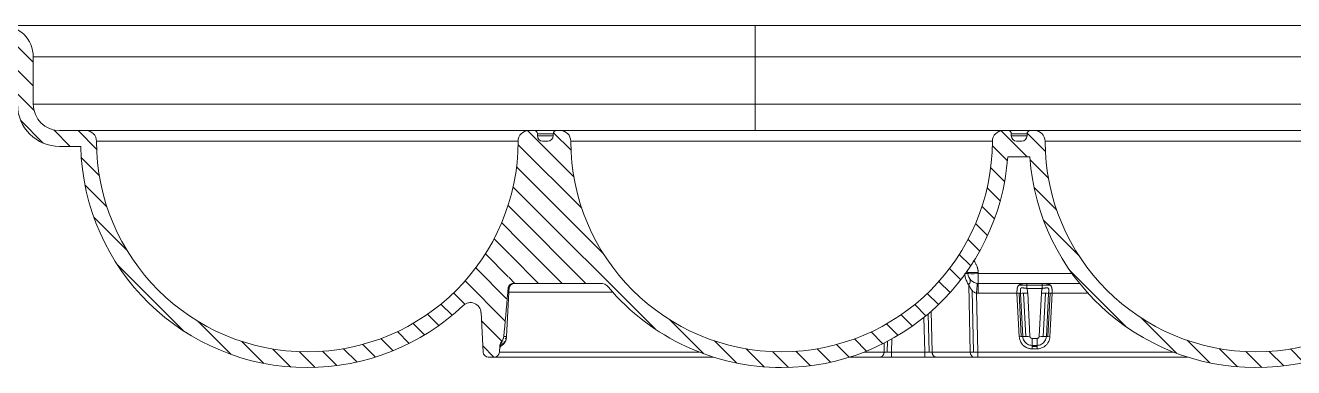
# Model space of a CAD drawing. Header units: millimetres. Extents: x 409 to 2276, y 1039 to 1674.
# Drawn here: x 1541.4 to 1661.7, y 1234.1 to 1266.6 of the extents above; entities that cross this region are included whole.
import ezdxf

# ---------------------------------------------------------------- set-up
doc = ezdxf.new("R2010")
doc.units = ezdxf.units.MM
doc.layers.add('粗实线层', color=7, linetype='Continuous', lineweight=35)
doc.layers.add('细实线层', color=7, linetype='Continuous', lineweight=18)

msp = doc.modelspace()

# ---------------------------------------------------------------- hatches: boundary and pattern name
at = {"layer": '细实线层', "lineweight": 20}
h = msp.add_hatch(dxfattribs=at)
h.set_pattern_fill('ANSI31', color=256, scale=0.5, angle=90, style=0)
h.set_pattern_definition([(135, (-113.2018, 26.7917), (-1.122532, -1.122532), [])])
edge = h.paths.add_edge_path(flags=0)
edge.add_line((1544.626, 1255.112), (1546.632, 1255.112))
edge.add_arc((1568.126, 1255.612), 21.5, 181.33258, 270)
edge.add_arc((1568.126, 1255.612), 21.5, 270, 313.47065)
edge.add_arc((1583.606, 1239.283), 1, 3, 133.47065, ccw=False)
edge.add_line((1584.605, 1239.335), (1584.801, 1235.586))
edge.add_arc((1585.3, 1235.612), 0.5, 183, 270)
edge.add_line((1585.3, 1235.112), (1585.851, 1235.112))
edge.add_arc((1585.851, 1235.612), 0.5, 270, 357)
edge.add_line((1586.351, 1235.586), (1586.377, 1236.081))
edge.add_spline(control_points=[(1586.377, 1236.081), (1586.379, 1236.133), (1586.387, 1236.185), (1586.406, 1236.261), (1586.413, 1236.286), (1586.43, 1236.336), (1586.448, 1236.385), (1586.47, 1236.433), (1586.494, 1236.48), (1586.507, 1236.503), (1586.546, 1236.571), (1586.575, 1236.615), (1586.607, 1236.657)], knot_values=[0, 0, 0, 0, 0.25, 0.25, 0.375, 0.375, 0.5, 0.625, 0.625, 0.75, 0.75, 1, 1, 1, 1], degree=3, periodic=0)
edge.add_spline(control_points=[(1586.607, 1236.657), (1586.628, 1236.686), (1586.667, 1236.746), (1586.697, 1236.811), (1586.716, 1236.861), (1586.722, 1236.878), (1586.733, 1236.913), (1586.738, 1236.93), (1586.75, 1236.983), (1586.756, 1237.018), (1586.76, 1237.054)], knot_values=[0, 0, 0, 0, 0.25, 0.5, 0.5, 0.625, 0.625, 0.75, 0.75, 1, 1, 1, 1], degree=3, periodic=0)
edge.add_ellipse((1586.71, 1250.097), major_axis=(-1.001, -19.107), ratio=0.0522644, start_angle=47.10777, end_angle=62.59797)
edge.add_spline(control_points=[(1587.136, 1241.257), (1587.147, 1241.401), (1587.165, 1241.544), (1587.188, 1241.686)], knot_values=[0, 0, 0, 0, 1, 1, 1, 1], degree=3, periodic=0)
edge.add_spline(control_points=[(1587.188, 1241.687), (1587.191, 1241.702), (1587.194, 1241.717), (1587.202, 1241.747), (1587.207, 1241.761), (1587.223, 1241.804), (1587.236, 1241.831), (1587.26, 1241.87), (1587.268, 1241.883), (1587.286, 1241.908), (1587.296, 1241.92), (1587.326, 1241.954), (1587.348, 1241.974), (1587.384, 1242.003), (1587.396, 1242.012), (1587.422, 1242.029), (1587.435, 1242.037), (1587.475, 1242.059), (1587.502, 1242.071), (1587.546, 1242.086), (1587.56, 1242.091), (1587.59, 1242.098), (1587.605, 1242.102), (1587.65, 1242.109), (1587.68, 1242.112), (1587.711, 1242.112)], knot_values=[0, 0, 0, 0, 0.0625, 0.0625, 0.125, 0.125, 0.25, 0.25, 0.3125, 0.3125, 0.375, 0.375, 0.5, 0.5, 0.5625, 0.5625, 0.625, 0.625, 0.75, 0.75, 0.8125, 0.8125, 0.875, 0.875, 1, 1, 1, 1], degree=3, periodic=0)
edge.add_line((1587.71, 1242.112), (1595.922, 1242.112))
edge.add_arc((1595.922, 1241.112), 1, 40.12403, 90, ccw=False)
edge.add_arc((1613.126, 1255.612), 21.5, 220.12403, 270)
edge.add_arc((1613.126, 1255.612), 21.5, 270, 355.99937)
edge.add_line((1634.574, 1254.112), (1636.679, 1254.112))
edge.add_arc((1658.126, 1255.612), 21.5, 184.00063, 270)
edge.add_arc((1658.126, 1255.612), 21.5, 270, 355.99937)
edge.add_line((1679.574, 1254.112), (1680.471, 1254.112))
edge.add_line((1680.471, 1254.112), (1680.471, 1255.612))
edge.add_line((1680.471, 1255.612), (1680.376, 1255.612))
edge.add_arc((1680.376, 1256.112), 0.5, 180, 270, ccw=False)
edge.add_line((1679.876, 1256.112), (1679.876, 1256.312))
edge.add_arc((1679.576, 1256.312), 0.3, 0, 90)
edge.add_line((1679.576, 1256.612), (1679.126, 1256.612))
edge.add_arc((1679.126, 1255.612), 1, 90, 180)
edge.add_arc((1658.126, 1255.612), 20, 270, 360, ccw=False)
edge.add_arc((1658.126, 1255.612), 20, 180, 270, ccw=False)
edge.add_arc((1637.126, 1255.612), 1, 0, 90)
edge.add_line((1637.126, 1256.612), (1636.714, 1256.612))
edge.add_arc((1636.714, 1256.312), 0.3, 90, 180)
edge.add_line((1636.414, 1256.312), (1636.414, 1256.112))
edge.add_arc((1635.914, 1256.112), 0.5, 270, 360, ccw=False)
edge.add_line((1635.914, 1255.612), (1635.414, 1255.612))
edge.add_arc((1635.414, 1256.112), 0.5, 180, 270, ccw=False)
edge.add_line((1634.914, 1256.112), (1634.914, 1256.312))
edge.add_arc((1634.614, 1256.312), 0.3, 0, 90)
edge.add_line((1634.614, 1256.612), (1634.126, 1256.612))
edge.add_arc((1634.126, 1255.612), 1, 90, 180)
edge.add_arc((1613.126, 1255.612), 20, 270, 360, ccw=False)
edge.add_arc((1613.126, 1255.612), 20, 180, 270, ccw=False)
edge.add_arc((1592.126, 1255.612), 1, 0, 90)
edge.add_line((1592.126, 1256.612), (1591.753, 1256.612))
edge.add_arc((1591.753, 1256.312), 0.3, 90, 180)
edge.add_line((1591.453, 1256.312), (1591.453, 1256.112))
edge.add_arc((1590.953, 1256.112), 0.5, 270, 360, ccw=False)
edge.add_line((1590.953, 1255.612), (1590.453, 1255.612))
edge.add_arc((1590.453, 1256.112), 0.5, 180, 270, ccw=False)
edge.add_line((1589.953, 1256.112), (1589.953, 1256.312))
edge.add_arc((1589.653, 1256.312), 0.3, 0, 90)
edge.add_line((1589.653, 1256.612), (1589.126, 1256.612))
edge.add_arc((1589.126, 1255.612), 1, 90, 180)
edge.add_arc((1568.126, 1255.612), 20, 270, 360, ccw=False)
edge.add_arc((1568.126, 1255.612), 20, 180, 270, ccw=False)
edge.add_arc((1547.126, 1255.612), 1, 0, 90)
edge.add_line((1547.126, 1256.612), (1544.626, 1256.612))
edge.add_arc((1544.626, 1259.112), 2.5, 180, 270, ccw=False)
edge.add_line((1542.126, 1259.112), (1542.126, 1263.612))
edge.add_arc((1539.126, 1263.612), 3, 0, 90)
edge.add_line((1539.126, 1266.612), (1531.524, 1266.612))
edge.add_arc((1531.524, 1264.612), 2, 90, 177)
edge.add_line((1529.527, 1264.716), (1529.47, 1263.638))
edge.add_arc((1529.97, 1263.612), 0.5, 177, 270)
edge.add_line((1529.97, 1263.112), (1530.468, 1263.112))
edge.add_arc((1530.468, 1263.612), 0.5, 270, 357)
edge.add_line((1530.968, 1263.586), (1531.023, 1264.638))
edge.add_arc((1531.522, 1264.612), 0.5, 90, 177, ccw=False)
edge.add_line((1531.522, 1265.112), (1539.126, 1265.112))
edge.add_arc((1539.126, 1263.612), 1.5, 0, 90, ccw=False)
edge.add_line((1540.626, 1263.612), (1540.626, 1259.112))
edge.add_arc((1544.626, 1259.112), 4, 180, 270)
edge = h.paths.add_edge_path(flags=0)
edge.add_arc((1809.815, 1256.312), 0.3, 90, 180, ccw=False)
edge.add_line((1809.815, 1256.612), (1816.626, 1256.612))
edge.add_arc((1816.626, 1259.112), 2.5, 270, 360)
edge.add_line((1819.126, 1259.112), (1819.126, 1263.612))
edge.add_arc((1822.126, 1263.612), 3, 90, 180, ccw=False)
edge.add_line((1822.126, 1266.612), (1829.728, 1266.612))
edge.add_arc((1829.728, 1264.612), 2, 3, 90, ccw=False)
edge.add_line((1831.726, 1264.716), (1831.782, 1263.638))
edge.add_arc((1831.283, 1263.612), 0.5, -90, 3, ccw=False)
edge.add_line((1831.283, 1263.112), (1830.784, 1263.112))
edge.add_arc((1830.784, 1263.612), 0.5, 183, 270, ccw=False)
edge.add_line((1830.285, 1263.586), (1830.23, 1264.638))
edge.add_arc((1829.73, 1264.612), 0.5, 3, 90)
edge.add_line((1829.73, 1265.112), (1822.126, 1265.112))
edge.add_arc((1822.126, 1263.612), 1.5, 90, 180)
edge.add_line((1820.626, 1263.612), (1820.626, 1259.112))
edge.add_arc((1816.626, 1259.112), 4, 270, 360, ccw=False)
edge.add_line((1816.626, 1255.112), (1811.015, 1255.112))
edge.add_arc((1810.015, 1255.112), 1, 270, 360, ccw=False)
edge.add_line((1810.015, 1254.112), (1777.422, 1254.112))
edge.add_line((1777.422, 1254.112), (1776.452, 1235.586))
edge.add_arc((1775.952, 1235.612), 0.5, 270, 357, ccw=False)
edge.add_line((1775.952, 1235.112), (1775.401, 1235.112))
edge.add_arc((1775.401, 1235.612), 0.5, 183, 270, ccw=False)
edge.add_line((1774.902, 1235.586), (1774.61, 1241.164))
edge.add_arc((1773.611, 1241.112), 1, 2.99999, 76.42304)
edge.add_arc((1773.963, 1242.57), 0.5, 185, 256.42304, ccw=False)
edge.add_line((1773.465, 1242.526), (1772.786, 1250.286))
edge.add_arc((1770.794, 1250.112), 2, 5, 90)
edge.add_line((1770.794, 1252.112), (1764.893, 1252.112))
edge.add_arc((1764.893, 1252.612), 0.5, 184, 270, ccw=False)
edge.add_line((1764.395, 1252.577), (1764.287, 1254.112))
edge.add_line((1764.287, 1254.112), (1680.471, 1254.112))
edge.add_line((1680.471, 1254.112), (1680.471, 1255.612))
edge.add_line((1680.471, 1255.612), (1809.015, 1255.612))
edge.add_arc((1809.015, 1256.112), 0.5, 270, 360)
edge.add_line((1809.515, 1256.112), (1809.515, 1256.312))

# ---------------------------------------------------------------- linework, layer by layer
at = {"layer": '粗实线层', "lineweight": 20}
for p, q in [((1539.126, 1266.612), (1610.626, 1266.612)), ((1750.626, 1266.612), (1610.626, 1266.612)), ((1610.626, 1266.612), (1750.626, 1266.612)), ((1610.626, 1266.612), (1610.626, 1263.612)), ((1542.126, 1259.112), (1542.126, 1263.612)), ((1542.126, 1263.612), (1610.626, 1263.612)), ((1610.626, 1263.612), (1750.626, 1263.612)), ((1610.626, 1259.112), (1610.626, 1263.612)), ((1542.126, 1259.112), (1610.626, 1259.112)), ((1610.626, 1259.112), (1750.626, 1259.112)), ((1610.626, 1256.612), (1610.626, 1259.112)), ((1547.126, 1256.612), (1544.626, 1256.612)), ((1547.126, 1256.612), (1589.126, 1256.612)), ((1589.653, 1256.612), (1589.126, 1256.612)), ((1589.653, 1256.612), (1591.752, 1256.612)), ((1589.953, 1256.112), (1589.953, 1256.312)), ((1589.953, 1256.312), (1591.452, 1256.312)), ((1591.453, 1256.312), (1591.453, 1256.112)), ((1592.126, 1256.612), (1591.753, 1256.612)), ((1592.126, 1256.612), (1634.126, 1256.612)), ((1634.614, 1256.612), (1634.126, 1256.612)), ((1634.614, 1256.612), (1636.714, 1256.612)), ((1634.914, 1256.112), (1634.914, 1256.312)), ((1634.914, 1256.312), (1636.414, 1256.312)), ((1636.414, 1256.312), (1636.414, 1256.112)), ((1637.126, 1256.612), (1636.714, 1256.612)), ((1637.126, 1256.612), (1679.126, 1256.612)), ((1544.626, 1255.112), (1546.632, 1255.112)), ((1548.126, 1255.612), (1588.126, 1255.612)), ((1589.953, 1256.112), (1591.452, 1256.112)), ((1590.953, 1255.612), (1590.453, 1255.612)), ((1593.126, 1255.612), (1633.126, 1255.612)), ((1634.914, 1256.112), (1636.414, 1256.112)), ((1635.914, 1255.612), (1635.414, 1255.612)), ((1638.126, 1255.612), (1678.126, 1255.612)), ((1634.574, 1254.112), (1636.679, 1254.112)), ((1630.787, 1243.034), (1630.78, 1243.168)), ((1630.786, 1243.059), (1630.78, 1243.164)), ((1630.78, 1243.163), (1630.786, 1243.058)), ((1631.784, 1243.042), (1631.779, 1243.147)), ((1631.784, 1242.112), (1631.784, 1243.042)), ((1640.683, 1243.042), (1631.784, 1243.042)), ((1587.519, 1242.06), (1587.515, 1242.062)), ((1587.71, 1242.112), (1595.922, 1242.112)), ((1587.711, 1242.112), (1587.71, 1242.112)), ((1630.885, 1241.971), (1631.024, 1235.586)), ((1631.784, 1242.112), (1641.393, 1242.112)), ((1641.393, 1242.112), (1631.784, 1242.112)), ((1635.638, 1241.945), (1635.823, 1241.942)), ((1638.431, 1241.942), (1635.823, 1241.942)), ((1637.852, 1242.1), (1636.4, 1242.1)), ((1638.431, 1241.942), (1638.615, 1241.945)), ((1587.249, 1241.275), (1587.029, 1237.076)), ((1587.029, 1237.076), (1587.249, 1241.275)), ((1587.188, 1241.686), (1587.188, 1241.687)), ((1597.118, 1241.259), (1587.248, 1241.259)), ((1631.316, 1235.583), (1631.189, 1241.441)), ((1631.609, 1241.172), (1631.73, 1235.586)), ((1631.784, 1241.164), (1635.456, 1241.164)), ((1635.456, 1241.164), (1635.672, 1237.048)), ((1635.868, 1237.056), (1635.652, 1241.166)), ((1635.796, 1241.163), (1636.011, 1237.059)), ((1636.298, 1237.064), (1636.083, 1241.169)), ((1637.852, 1241.632), (1636.4, 1241.632)), ((1636.69, 1237.08), (1636.474, 1241.185)), ((1637.778, 1241.185), (1637.563, 1237.08)), ((1638.17, 1241.169), (1637.955, 1237.064)), ((1638.242, 1237.059), (1638.457, 1241.163)), ((1638.6, 1241.164), (1638.385, 1237.056)), ((1638.581, 1237.048), (1638.797, 1241.164)), ((1638.797, 1241.164), (1642.204, 1241.164)), ((1627.409, 1235.586), (1627.324, 1239.467)), ((1584.605, 1239.335), (1584.801, 1235.586)), ((1626.703, 1235.586), (1626.631, 1238.882)), ((1627.116, 1235.583), (1627.037, 1239.222)), ((1586.351, 1235.586), (1586.377, 1236.081)), ((1586.607, 1236.657), (1586.607, 1236.657)), ((1622.844, 1235.586), (1622.863, 1236.443)), ((1623.159, 1236.606), (1623.136, 1235.583)), ((1623.55, 1235.586), (1623.577, 1236.822)), ((1636.89, 1236.889), (1637.363, 1236.889)), ((1636.89, 1236.225), (1636.89, 1236.889)), ((1636.89, 1235.892), (1636.89, 1236.225)), ((1636.89, 1236.225), (1637.363, 1236.225)), ((1637.363, 1236.112), (1636.89, 1236.112)), ((1636.89, 1235.892), (1637.363, 1235.892)), ((1585.3, 1235.112), (1585.851, 1235.112)), ((1585.851, 1235.112), (1606.645, 1235.112)), ((1586.351, 1235.586), (1605.303, 1235.586)), ((1622.491, 1235.112), (1619.607, 1235.112)), ((1619.607, 1235.112), (1622.491, 1235.112)), ((1620.95, 1235.586), (1622.844, 1235.586)), ((1623.55, 1235.586), (1626.703, 1235.586)), ((1626.703, 1235.112), (1623.55, 1235.112)), ((1623.55, 1235.112), (1626.703, 1235.112)), ((1627.409, 1235.586), (1631.024, 1235.586)), ((1631.377, 1235.112), (1627.754, 1235.112)), ((1627.762, 1235.112), (1631.377, 1235.112)), ((1631.73, 1235.586), (1631.73, 1235.112)), ((1631.73, 1235.586), (1650.304, 1235.586)), ((1651.646, 1235.112), (1631.73, 1235.112)), ((1631.73, 1235.112), (1651.646, 1235.112))]:
    msp.add_line(p, q, dxfattribs=at)
for centre, radius, start, end in [((1539.126, 1263.612), 3, 0, 90), ((1544.626, 1259.112), 4, 180, 270), ((1544.626, 1259.112), 2.5, 180, 270), ((1547.126, 1255.612), 1, 0, 90), ((1589.126, 1255.612), 1, 90, 180), ((1589.653, 1256.312), 0.3, 0, 90), ((1591.753, 1256.312), 0.3, 90, 180), ((1592.126, 1255.612), 1, 0, 90), ((1634.126, 1255.612), 1, 90, 180), ((1634.614, 1256.312), 0.3, 0, 90), ((1636.714, 1256.312), 0.3, 90, 180), ((1637.126, 1255.612), 1, 0, 90), ((1568.126, 1255.612), 21.5, 181.33258, 270), ((1568.126, 1255.612), 20, 180, 270), ((1568.126, 1255.612), 20, 270, 0), ((1590.453, 1256.112), 0.5, 180, 270), ((1590.953, 1256.112), 0.5, 270, 0), ((1613.126, 1255.612), 20, 180, 270), ((1613.126, 1255.612), 20, 270, 0), ((1635.414, 1256.112), 0.5, 180, 270), ((1635.914, 1256.112), 0.5, 270, 0), ((1658.126, 1255.612), 20, 180, 270), ((1658.126, 1255.612), 20, 270, 0), ((1613.126, 1255.612), 21.5, 270, 355.99937), ((1658.126, 1255.612), 21.5, 184.00063, 270), ((1658.126, 1255.612), 21.5, 270, 355.99937), ((1631.784, 1243.112), 1, 183, 270), ((1595.922, 1241.112), 1, 40.12403, 90), ((1613.126, 1255.612), 21.5, 220.12403, 270), ((1568.126, 1255.612), 21.5, 270, 313.47065), ((1583.606, 1239.283), 1, 3, 133.47065), ((1586.026, 1237.048), 1, 303.90915, 357), ((1586.863, 1235.803), 0.5, 123.90921, 177.00004), ((1585.3, 1235.612), 0.5, 183, 270), ((1585.851, 1235.612), 0.5, 270, 357)]:
    msp.add_arc(centre, radius, start, end, dxfattribs=at)
for centre, major_axis, ratio, start_param, end_param in [((1629.781, 1243.112), (-0.999, -0.052), 0.0216732, 3.1415927, 3.6373322), ((1631.784, 1243.112), (-0.999, -0.052), 0.0696613, 0, 1.5671455), ((1587.767, 1241.612), (0, -0.5), 1, 3.1415632, 4.6601534), ((1586.71, 1250.097), (-1.001, -19.107), 0.0522644, 0.8221856, 1.0925408), ((1586.25, 1241.328), (0.999, -0.052), 0.0522644, 5.8049397, 6.2831853), ((1636.474, 1241.237), (-0.999, -0.052), 0.0522643, 0.8210712, 1.5680536), ((1637.778, 1241.237), (0.999, -0.052), 0.0522644, 4.715128, 5.4621099), ((1586.03, 1237.128), (0.999, -0.052), 0.0524447, 5.5345836, 6.2831854), ((1635.672, 1237.022), (0.499, 0.026), 0.0522643, 0.8210073, 1.5680531), ((1636.69, 1237.133), (-0.999, -0.052), 0.0522644, 0.8210101, 1.5680573), ((1637.563, 1237.133), (0.999, -0.052), 0.052264, 4.7151359, 5.462183), ((1638.581, 1237.022), (-0.499, 0.026), 0.0522644, 4.715128, 5.4620952), ((1637.363, 1236.942), (0, -1), 0.0000271, 4.7647547, 5.511804), ((1637.363, 1235.866), (0, 0.5), 0.0000055, 4.7647526, 5.5117575), ((1631.377, 1235.612), (0, 0.5), 0.7071068, 1.6231562, 3.141592)]:
    msp.add_ellipse(centre, major_axis=major_axis, ratio=ratio, start_param=start_param, end_param=end_param, dxfattribs=at)
for points, degree, knots in [([(1631.779, 1243.147), (1631.778, 1243.154), (1631.777, 1243.17), (1631.776, 1243.193), (1631.774, 1243.216), (1631.772, 1243.239), (1631.769, 1243.262), (1631.767, 1243.285), (1631.764, 1243.308), (1631.761, 1243.331), (1631.757, 1243.354), (1631.753, 1243.377), (1631.75, 1243.399), (1631.745, 1243.422), (1631.741, 1243.445), (1631.736, 1243.468), (1631.731, 1243.49), (1631.726, 1243.513), (1631.72, 1243.535), (1631.715, 1243.558), (1631.704, 1243.596), (1631.682, 1243.672), (1631.642, 1243.779), (1631.594, 1243.888), (1631.521, 1244.033), (1631.436, 1244.171), (1631.354, 1244.278), (1631.326, 1244.312)], 3, [0, 0, 0, 0, 0.0182255, 0.0364504, 0.0546748, 0.0728988, 0.0911224, 0.1093459, 0.1275691, 0.1457924, 0.1640158, 0.1822395, 0.2004636, 0.2186882, 0.2369136, 0.25514, 0.2733675, 0.2915964, 0.3098269, 0.3280593, 0.3462939, 0.4030175, 0.5147239, 0.6169623, 0.6835882, 0.8966268, 1, 1, 1, 1]), ([(1630.493, 1243.06), (1630.495, 1243.06), (1630.501, 1243.06), (1630.51, 1243.06), (1630.522, 1243.06), (1630.537, 1243.06), (1630.554, 1243.06), (1630.573, 1243.06), (1630.594, 1243.059), (1630.614, 1243.059), (1630.632, 1243.058), (1630.648, 1243.058), (1630.664, 1243.058), (1630.68, 1243.059), (1630.695, 1243.059), (1630.709, 1243.06), (1630.721, 1243.061), (1630.731, 1243.062), (1630.741, 1243.062), (1630.749, 1243.062), (1630.757, 1243.063), (1630.764, 1243.063), (1630.769, 1243.063), (1630.774, 1243.063), (1630.778, 1243.062), (1630.782, 1243.062), (1630.784, 1243.062), (1630.785, 1243.061), (1630.785, 1243.06), (1630.785, 1243.06)], 3, [0, 0, 0, 0, 0.0119507, 0.0292269, 0.0518297, 0.0797594, 0.113016, 0.1515996, 0.1955101, 0.2447473, 0.2831891, 0.3232525, 0.3649413, 0.4082592, 0.4532095, 0.499795, 0.5387917, 0.5777011, 0.6165234, 0.6552588, 0.6939076, 0.7324698, 0.7709457, 0.8093355, 0.8476394, 0.8858576, 0.9239903, 0.9620377, 1, 1, 1, 1]), ([(1630.78, 1243.164), (1630.78, 1243.16), (1630.786, 1243.156), (1630.809, 1243.149), (1630.827, 1243.145), (1630.876, 1243.139), (1630.907, 1243.137), (1630.981, 1243.133), (1631.025, 1243.131), (1631.123, 1243.129), (1631.176, 1243.129), (1631.29, 1243.13), (1631.35, 1243.131), (1631.473, 1243.134), (1631.536, 1243.136), (1631.659, 1243.141), (1631.72, 1243.144), (1631.779, 1243.147)], 3, [0, 0, 0, 0, 0.125, 0.125, 0.25, 0.25, 0.375, 0.375, 0.5, 0.5, 0.625, 0.625, 0.75, 0.75, 0.875, 0.875, 1, 1, 1, 1]), ([(1587.188, 1241.687), (1587.191, 1241.702), (1587.194, 1241.717), (1587.202, 1241.747), (1587.207, 1241.761), (1587.223, 1241.804), (1587.236, 1241.831), (1587.26, 1241.87), (1587.268, 1241.883), (1587.286, 1241.908), (1587.296, 1241.92), (1587.326, 1241.954), (1587.348, 1241.974), (1587.384, 1242.003), (1587.396, 1242.012), (1587.422, 1242.029), (1587.435, 1242.037), (1587.475, 1242.059), (1587.502, 1242.071), (1587.546, 1242.086), (1587.56, 1242.091), (1587.59, 1242.098), (1587.605, 1242.102), (1587.65, 1242.109), (1587.68, 1242.112), (1587.711, 1242.112)], 3, [0, 0, 0, 0, 0.0625, 0.0625, 0.125, 0.125, 0.25, 0.25, 0.3125, 0.3125, 0.375, 0.375, 0.5, 0.5, 0.5625, 0.5625, 0.625, 0.625, 0.75, 0.75, 0.8125, 0.8125, 0.875, 0.875, 1, 1, 1, 1]), ([(1587.263, 1241.643), (1587.265, 1241.677), (1587.276, 1241.743), (1587.322, 1241.864), (1587.378, 1241.938), (1587.424, 1241.982)], 3, [0, 0, 0, 0, 0.2649747, 0.5231118, 1, 1, 1, 1]), ([(1595.923, 1242.112), (1595.875, 1242.112), (1595.825, 1242.112), (1595.75, 1242.112), (1595.67, 1242.112), (1595.635, 1242.112), (1595.549, 1242.112), (1595.518, 1242.112)], 2, [0, 0, 0, 0.2200074, 0.2200074, 0.6100037, 0.6100037, 0.8050019, 1, 1, 1]), ([(1630.885, 1241.971), (1630.921, 1242.024), (1630.951, 1242.077), (1630.998, 1242.182), (1631.014, 1242.234), (1631.031, 1242.33), (1631.032, 1242.374), (1631.017, 1242.453), (1631.003, 1242.487), (1630.982, 1242.515)], 3, [0, 0, 0, 0, 0.25, 0.25, 0.5, 0.5, 0.75, 0.75, 1, 1, 1, 1]), ([(1630.885, 1241.971), (1630.899, 1241.935), (1630.94, 1241.836), (1631.014, 1241.687), (1631.113, 1241.532), (1631.218, 1241.404), (1631.327, 1241.303), (1631.437, 1241.231), (1631.531, 1241.191), (1631.588, 1241.176), (1631.609, 1241.172)], 3, [0, 0, 0, 0, 0.0915322, 0.2600352, 0.4157251, 0.5630085, 0.6991694, 0.8228944, 0.9348008, 1, 1, 1, 1]), ([(1636.4, 1242.1), (1636.396, 1242.1), (1636.387, 1242.1), (1636.374, 1242.1), (1636.36, 1242.1), (1636.347, 1242.1), (1636.334, 1242.1), (1636.32, 1242.1), (1636.307, 1242.1), (1636.293, 1242.099), (1636.28, 1242.099), (1636.267, 1242.099), (1636.253, 1242.098), (1636.24, 1242.098), (1636.227, 1242.097), (1636.213, 1242.097), (1636.2, 1242.096), (1636.187, 1242.096), (1636.173, 1242.095), (1636.16, 1242.094), (1636.147, 1242.094), (1636.134, 1242.093), (1636.12, 1242.092), (1636.107, 1242.091), (1636.094, 1242.09), (1636.081, 1242.089), (1636.068, 1242.088), (1636.055, 1242.086), (1636.042, 1242.085), (1636.029, 1242.083), (1636.016, 1242.082), (1636.003, 1242.08), (1635.99, 1242.079), (1635.977, 1242.077), (1635.965, 1242.075), (1635.952, 1242.073), (1635.939, 1242.071), (1635.927, 1242.068), (1635.914, 1242.066), (1635.902, 1242.063), (1635.89, 1242.06), (1635.869, 1242.056), (1635.839, 1242.048), (1635.799, 1242.035), (1635.756, 1242.018), (1635.716, 1241.999), (1635.685, 1241.98), (1635.664, 1241.966), (1635.643, 1241.949), (1635.621, 1241.93), (1635.59, 1241.896), (1635.557, 1241.852), (1635.532, 1241.799), (1635.512, 1241.748), (1635.498, 1241.699), (1635.487, 1241.651), (1635.477, 1241.599), (1635.47, 1241.548), (1635.464, 1241.49), (1635.46, 1241.443), (1635.458, 1241.406), (1635.457, 1241.376), (1635.456, 1241.346), (1635.455, 1241.316), (1635.455, 1241.285), (1635.454, 1241.255), (1635.455, 1241.224), (1635.455, 1241.194), (1635.456, 1241.174), (1635.456, 1241.164)], 3, [0, 0, 0, 0, 0.0070855, 0.0141807, 0.0212867, 0.0284042, 0.0355342, 0.0426777, 0.0498354, 0.0570084, 0.0641974, 0.0714033, 0.0786269, 0.0858693, 0.0931311, 0.1004132, 0.1077165, 0.1150418, 0.1223898, 0.1297615, 0.1371575, 0.1445789, 0.1520263, 0.1595008, 0.167003, 0.1745339, 0.1820941, 0.1896844, 0.1973055, 0.204958, 0.2126429, 0.220361, 0.2281134, 0.235901, 0.2437246, 0.2515851, 0.2594833, 0.2674198, 0.2753954, 0.2834114, 0.2914691, 0.2995701, 0.3244274, 0.3526175, 0.3843051, 0.4197497, 0.4458955, 0.4648825, 0.4764084, 0.5052627, 0.5302666, 0.5791432, 0.6279337, 0.65704, 0.6910798, 0.7299394, 0.7513934, 0.7878733, 0.8237339, 0.8517178, 0.8685994, 0.8853798, 0.9020607, 0.9186413, 0.9351201, 0.9514953, 0.9677656, 0.9839329, 1, 1, 1, 1]), ([(1636.4, 1242.1), (1636.4, 1242.092), (1636.4, 1242.074), (1636.4, 1242.02), (1636.4, 1241.984), (1636.4, 1241.9), (1636.4, 1241.851), (1636.4, 1241.746), (1636.4, 1241.689), (1636.4, 1241.632)], 3, [0, 0, 0, 0, 0.25, 0.25, 0.5, 0.5, 0.75, 0.75, 1, 1, 1, 1]), ([(1637.852, 1242.1), (1637.852, 1242.096), (1637.852, 1242.089), (1637.852, 1242.069), (1637.852, 1242.057), (1637.852, 1242.03), (1637.852, 1242.014), (1637.852, 1241.98), (1637.852, 1241.961), (1637.852, 1241.923), (1637.852, 1241.902), (1637.852, 1241.856), (1637.852, 1241.831), (1637.852, 1241.778), (1637.852, 1241.75), (1637.852, 1241.692), (1637.852, 1241.663), (1637.852, 1241.632)], 3, [0, 0, 0, 0, 0.125, 0.125, 0.25, 0.25, 0.375, 0.375, 0.5, 0.5, 0.625, 0.625, 0.75, 0.75, 0.875, 0.875, 1, 1, 1, 1]), ([(1638.797, 1241.164), (1638.797, 1241.169), (1638.797, 1241.179), (1638.797, 1241.195), (1638.798, 1241.21), (1638.798, 1241.226), (1638.798, 1241.242), (1638.798, 1241.257), (1638.798, 1241.273), (1638.798, 1241.289), (1638.798, 1241.305), (1638.797, 1241.321), (1638.797, 1241.338), (1638.797, 1241.354), (1638.796, 1241.37), (1638.795, 1241.387), (1638.795, 1241.403), (1638.794, 1241.419), (1638.793, 1241.436), (1638.791, 1241.466), (1638.787, 1241.509), (1638.781, 1241.563), (1638.774, 1241.608), (1638.767, 1241.643), (1638.761, 1241.669), (1638.755, 1241.693), (1638.749, 1241.716), (1638.743, 1241.736), (1638.737, 1241.755), (1638.731, 1241.772), (1638.723, 1241.792), (1638.712, 1241.817), (1638.697, 1241.844), (1638.678, 1241.874), (1638.653, 1241.908), (1638.626, 1241.935), (1638.6, 1241.958), (1638.572, 1241.978), (1638.534, 1242), (1638.494, 1242.019), (1638.458, 1242.033), (1638.415, 1242.047), (1638.362, 1242.061), (1638.296, 1242.074), (1638.23, 1242.083), (1638.176, 1242.088), (1638.135, 1242.092), (1638.107, 1242.094), (1638.079, 1242.095), (1638.051, 1242.096), (1638.023, 1242.098), (1637.994, 1242.099), (1637.966, 1242.099), (1637.938, 1242.1), (1637.909, 1242.1), (1637.881, 1242.1), (1637.862, 1242.1), (1637.852, 1242.1)], 3, [0, 0, 0, 0, 0.008147, 0.0163653, 0.0246556, 0.0330169, 0.0414481, 0.0499477, 0.0585145, 0.0671471, 0.0758455, 0.0846113, 0.0934461, 0.1023519, 0.1113304, 0.1203833, 0.1295104, 0.1387109, 0.1479838, 0.1573285, 0.1894053, 0.2215115, 0.2536784, 0.2714787, 0.2883907, 0.3044204, 0.3195434, 0.3337332, 0.3469804, 0.3592881, 0.370667, 0.3931358, 0.4155719, 0.4378551, 0.4715215, 0.5108766, 0.5230748, 0.5490576, 0.5879053, 0.6181321, 0.6443011, 0.6666579, 0.7102337, 0.7519321, 0.7919287, 0.8303596, 0.8462304, 0.8619897, 0.8776451, 0.893203, 0.9086702, 0.9240542, 0.9393626, 0.9546034, 0.9697846, 0.9849141, 1, 1, 1, 1]), ([(1587.268, 1241.638), (1587.268, 1241.638), (1587.268, 1241.639), (1587.268, 1241.641), (1587.267, 1241.642), (1587.266, 1241.644), (1587.265, 1241.646), (1587.264, 1241.647), (1587.262, 1241.649), (1587.261, 1241.65), (1587.259, 1241.652), (1587.257, 1241.654), (1587.254, 1241.655), (1587.252, 1241.657), (1587.249, 1241.659), (1587.246, 1241.66), (1587.243, 1241.662), (1587.24, 1241.664), (1587.236, 1241.666), (1587.233, 1241.667), (1587.229, 1241.669), (1587.223, 1241.672), (1587.213, 1241.676), (1587.201, 1241.681), (1587.192, 1241.685), (1587.188, 1241.686)], 3, [0, 0, 0, 0, 0.0389939, 0.0777736, 0.1163302, 0.1546552, 0.1927403, 0.2305774, 0.2681587, 0.3054766, 0.3425236, 0.3792925, 0.4157762, 0.451968, 0.4878612, 0.5234495, 0.5587266, 0.5936868, 0.6283243, 0.6626336, 0.6966094, 0.7302468, 0.8269666, 0.9183232, 1, 1, 1, 1]), ([(1635.456, 1241.164), (1635.46, 1241.164), (1635.467, 1241.164), (1635.478, 1241.164), (1635.489, 1241.165), (1635.5, 1241.165), (1635.511, 1241.165), (1635.522, 1241.165), (1635.532, 1241.165), (1635.543, 1241.165), (1635.553, 1241.165), (1635.563, 1241.166), (1635.573, 1241.166), (1635.583, 1241.166), (1635.593, 1241.166), (1635.603, 1241.166), (1635.613, 1241.166), (1635.622, 1241.166), (1635.631, 1241.166), (1635.641, 1241.166), (1635.65, 1241.166), (1635.658, 1241.166), (1635.667, 1241.166), (1635.676, 1241.166), (1635.684, 1241.166), (1635.692, 1241.166), (1635.7, 1241.165), (1635.708, 1241.165), (1635.715, 1241.165), (1635.722, 1241.165), (1635.73, 1241.165), (1635.737, 1241.165), (1635.743, 1241.165), (1635.75, 1241.165), (1635.756, 1241.165), (1635.763, 1241.164), (1635.769, 1241.164), (1635.774, 1241.164), (1635.78, 1241.164), (1635.786, 1241.164), (1635.791, 1241.164), (1635.794, 1241.163), (1635.796, 1241.163)], 3, [0, 0, 0, 0, 0.0304484, 0.0602669, 0.08947, 0.118398, 0.1472133, 0.1759033, 0.2044551, 0.2328563, 0.2610943, 0.2891569, 0.3170321, 0.3447079, 0.3721729, 0.3994156, 0.426425, 0.4531902, 0.4797009, 0.5059467, 0.5319177, 0.5576046, 0.5829979, 0.608089, 0.6328691, 0.6573303, 0.6814646, 0.7052645, 0.7287231, 0.7518334, 0.7745892, 0.7969842, 0.8190129, 0.8406698, 0.8619499, 0.8828484, 0.9033609, 0.9234833, 0.9432118, 0.9625428, 0.9814732, 1, 1, 1, 1]), ([(1636.4, 1241.632), (1636.394, 1241.633), (1636.383, 1241.635), (1636.365, 1241.637), (1636.347, 1241.639), (1636.33, 1241.642), (1636.312, 1241.644), (1636.294, 1241.646), (1636.277, 1241.649), (1636.259, 1241.651), (1636.241, 1241.653), (1636.224, 1241.655), (1636.207, 1241.658), (1636.17, 1241.662), (1636.11, 1241.669), (1636.045, 1241.676), (1635.995, 1241.679), (1635.965, 1241.68), (1635.942, 1241.68), (1635.923, 1241.679), (1635.905, 1241.678), (1635.887, 1241.676), (1635.868, 1241.672), (1635.852, 1241.666), (1635.839, 1241.66), (1635.826, 1241.652), (1635.815, 1241.642), (1635.806, 1241.627), (1635.799, 1241.61), (1635.793, 1241.591), (1635.79, 1241.57), (1635.787, 1241.547), (1635.785, 1241.52), (1635.785, 1241.495), (1635.785, 1241.474), (1635.784, 1241.457), (1635.785, 1241.439), (1635.785, 1241.419), (1635.785, 1241.397), (1635.786, 1241.374), (1635.787, 1241.349), (1635.788, 1241.322), (1635.789, 1241.294), (1635.79, 1241.264), (1635.792, 1241.232), (1635.794, 1241.198), (1635.795, 1241.175), (1635.796, 1241.163)], 3, [0, 0, 0, 0, 0.0157143, 0.0314432, 0.0471828, 0.0629291, 0.078678, 0.0944254, 0.1101673, 0.1258993, 0.1416172, 0.1573166, 0.1729932, 0.1886422, 0.2564615, 0.3358735, 0.368264, 0.3957287, 0.4184088, 0.4364301, 0.449899, 0.4711497, 0.4902042, 0.5072384, 0.5224366, 0.5360059, 0.553056, 0.5707471, 0.5895826, 0.61001, 0.6294135, 0.6518462, 0.6775122, 0.7066145, 0.7208151, 0.7363378, 0.7532067, 0.771445, 0.7910748, 0.8121164, 0.8345881, 0.8585055, 0.8838804, 0.910719, 0.9390222, 0.9687854, 1, 1, 1, 1]), ([(1637.852, 1241.632), (1637.851, 1241.626), (1637.847, 1241.613), (1637.841, 1241.594), (1637.836, 1241.575), (1637.832, 1241.555), (1637.827, 1241.536), (1637.823, 1241.517), (1637.819, 1241.498), (1637.815, 1241.479), (1637.811, 1241.46), (1637.808, 1241.442), (1637.804, 1241.423), (1637.801, 1241.404), (1637.798, 1241.385), (1637.796, 1241.367), (1637.793, 1241.348), (1637.791, 1241.33), (1637.789, 1241.311), (1637.787, 1241.293), (1637.785, 1241.275), (1637.783, 1241.257), (1637.782, 1241.239), (1637.78, 1241.221), (1637.779, 1241.203), (1637.778, 1241.191), (1637.778, 1241.185)], 3, [0, 0, 0, 0, 0.0441817, 0.0881259, 0.1318344, 0.175309, 0.2185522, 0.2615668, 0.3043557, 0.346922, 0.3892688, 0.4313994, 0.4733169, 0.5150247, 0.5565258, 0.597823, 0.6389183, 0.6798135, 0.7205103, 0.7610107, 0.8013168, 0.8414305, 0.8813538, 0.9210886, 0.9606368, 1, 1, 1, 1]), ([(1638.457, 1241.163), (1638.457, 1241.169), (1638.458, 1241.181), (1638.459, 1241.198), (1638.46, 1241.215), (1638.461, 1241.232), (1638.462, 1241.249), (1638.462, 1241.266), (1638.463, 1241.283), (1638.464, 1241.299), (1638.465, 1241.328), (1638.467, 1241.367), (1638.468, 1241.42), (1638.468, 1241.47), (1638.467, 1241.517), (1638.465, 1241.554), (1638.461, 1241.585), (1638.454, 1241.611), (1638.443, 1241.634), (1638.426, 1241.653), (1638.407, 1241.664), (1638.386, 1241.671), (1638.366, 1241.676), (1638.34, 1241.679), (1638.306, 1241.68), (1638.27, 1241.68), (1638.236, 1241.678), (1638.206, 1241.676), (1638.178, 1241.673), (1638.152, 1241.67), (1638.128, 1241.667), (1638.101, 1241.664), (1638.073, 1241.661), (1638.043, 1241.657), (1638.012, 1241.653), (1637.98, 1241.649), (1637.949, 1241.645), (1637.917, 1241.641), (1637.885, 1241.637), (1637.863, 1241.634), (1637.852, 1241.632)], 3, [0, 0, 0, 0, 0.0154115, 0.0307322, 0.04596, 0.0610931, 0.0761294, 0.0910671, 0.1059044, 0.1206395, 0.1352705, 0.1836199, 0.2259325, 0.2777311, 0.3209808, 0.3562397, 0.3840603, 0.4119518, 0.43683, 0.4626823, 0.4898255, 0.5074423, 0.5282746, 0.5525688, 0.5844436, 0.6263189, 0.6537949, 0.6814979, 0.7094204, 0.7304706, 0.7528489, 0.776561, 0.8016098, 0.8295802, 0.8577168, 0.8859936, 0.9143852, 0.9428665, 0.9714128, 1, 1, 1, 1]), ([(1638.797, 1241.164), (1638.793, 1241.164), (1638.786, 1241.164), (1638.775, 1241.164), (1638.764, 1241.164), (1638.753, 1241.164), (1638.742, 1241.164), (1638.731, 1241.164), (1638.72, 1241.164), (1638.709, 1241.164), (1638.699, 1241.164), (1638.688, 1241.164), (1638.678, 1241.164), (1638.667, 1241.164), (1638.657, 1241.164), (1638.647, 1241.164), (1638.636, 1241.164), (1638.626, 1241.164), (1638.616, 1241.164), (1638.606, 1241.164), (1638.596, 1241.164), (1638.587, 1241.164), (1638.577, 1241.164), (1638.568, 1241.164), (1638.558, 1241.164), (1638.549, 1241.164), (1638.54, 1241.164), (1638.531, 1241.164), (1638.522, 1241.164), (1638.513, 1241.164), (1638.505, 1241.164), (1638.496, 1241.164), (1638.488, 1241.164), (1638.48, 1241.163), (1638.472, 1241.163), (1638.464, 1241.163), (1638.459, 1241.163), (1638.457, 1241.163)], 3, [0, 0, 0, 0, 0.0294703, 0.0588873, 0.0882509, 0.1175613, 0.1468183, 0.1760222, 0.2051729, 0.2342705, 0.2633151, 0.2923066, 0.3212451, 0.3501307, 0.3789634, 0.4077433, 0.4364704, 0.4651447, 0.4937664, 0.5223354, 0.5508518, 0.5793156, 0.6077269, 0.6360858, 0.6643922, 0.6926463, 0.7208481, 0.7489977, 0.777095, 0.8051401, 0.8331332, 0.8610742, 0.8889631, 0.9168002, 0.9445853, 0.9723185, 1, 1, 1, 1]), ([(1586.607, 1236.657), (1586.628, 1236.686), (1586.667, 1236.746), (1586.697, 1236.811), (1586.716, 1236.861), (1586.722, 1236.878), (1586.733, 1236.913), (1586.738, 1236.93), (1586.75, 1236.983), (1586.756, 1237.018), (1586.76, 1237.054)], 3, [0, 0, 0, 0, 0.25, 0.5, 0.5, 0.625, 0.625, 0.75, 0.75, 1, 1, 1, 1]), ([(1586.99, 1236.853), (1586.991, 1236.867), (1586.993, 1236.897), (1586.996, 1236.949), (1586.999, 1237.006), (1587.001, 1237.045), (1587.002, 1237.065)], 3, [0, 0, 0, 0, 0.2504606, 0.5008741, 0.7510924, 1, 1, 1, 1]), ([(1636.011, 1237.059), (1636.019, 1236.913), (1636.11, 1236.62), (1636.441, 1236.302), (1636.742, 1236.225), (1636.89, 1236.225)], 3, [0, 0, 0, 0, 0.3294018, 0.6663142, 1, 1, 1, 1]), ([(1637.363, 1236.225), (1637.51, 1236.225), (1637.811, 1236.302), (1638.143, 1236.62), (1638.234, 1236.914), (1638.242, 1237.059)], 3, [0, 0, 0, 0, 0.3335453, 0.670771, 1, 1, 1, 1]), ([(1586.377, 1236.081), (1586.379, 1236.133), (1586.387, 1236.185), (1586.406, 1236.261), (1586.413, 1236.286), (1586.43, 1236.336), (1586.448, 1236.385), (1586.47, 1236.433), (1586.494, 1236.48), (1586.507, 1236.503), (1586.546, 1236.571), (1586.575, 1236.615), (1586.607, 1236.657)], 3, [0, 0, 0, 0, 0.25, 0.25, 0.375, 0.375, 0.5, 0.625, 0.625, 0.75, 0.75, 1, 1, 1, 1]), ([(1586.607, 1236.657), (1586.607, 1236.652), (1586.6, 1236.517), (1586.588, 1236.297), (1586.584, 1236.218), (1586.584, 1236.218)], 3, [0, 0, 0, 0, 0.0179954, 0.5085338, 1, 1, 1, 1]), ([(1586.768, 1236.563), (1586.792, 1236.552), (1586.836, 1236.546), (1586.897, 1236.582), (1586.949, 1236.659), (1586.975, 1236.731), (1586.987, 1236.771)], 3, [0, 0, 0, 0, 0.2812049, 0.5420648, 0.7814754, 1, 1, 1, 1]), ([(1622.491, 1235.112), (1622.496, 1235.112), (1622.505, 1235.112), (1622.52, 1235.112), (1622.535, 1235.112), (1622.55, 1235.112), (1622.565, 1235.112), (1622.58, 1235.112), (1622.596, 1235.112), (1622.612, 1235.112), (1622.628, 1235.112), (1622.644, 1235.112), (1622.66, 1235.112), (1622.676, 1235.112), (1622.693, 1235.112), (1622.71, 1235.112), (1622.726, 1235.112), (1622.743, 1235.112), (1622.761, 1235.112), (1622.778, 1235.112), (1622.795, 1235.112), (1622.813, 1235.112), (1622.831, 1235.112), (1622.849, 1235.112), (1622.867, 1235.112), (1622.885, 1235.112), (1622.903, 1235.112), (1622.921, 1235.112), (1622.94, 1235.112), (1622.958, 1235.112), (1622.977, 1235.112), (1622.996, 1235.112), (1623.015, 1235.112), (1623.034, 1235.112), (1623.053, 1235.112), (1623.072, 1235.112), (1623.091, 1235.112), (1623.111, 1235.112), (1623.13, 1235.112), (1623.15, 1235.112), (1623.169, 1235.112), (1623.189, 1235.112), (1623.209, 1235.112), (1623.228, 1235.112), (1623.248, 1235.112), (1623.268, 1235.112), (1623.288, 1235.112), (1623.308, 1235.112), (1623.328, 1235.112), (1623.348, 1235.112), (1623.368, 1235.112), (1623.388, 1235.112), (1623.408, 1235.112), (1623.429, 1235.112), (1623.449, 1235.112), (1623.469, 1235.112), (1623.489, 1235.112), (1623.51, 1235.112), (1623.53, 1235.112), (1623.543, 1235.112), (1623.55, 1235.112)], 3, [0, 0, 0, 0, 0.0172604, 0.0345197, 0.0517778, 0.0690348, 0.0862906, 0.1035453, 0.1207989, 0.1380515, 0.155303, 0.1725535, 0.1898031, 0.2070518, 0.2242998, 0.2415471, 0.2587938, 0.2760402, 0.2932864, 0.3105325, 0.3277786, 0.3450247, 0.3622709, 0.3795173, 0.3967636, 0.4140101, 0.4312565, 0.4485029, 0.4657491, 0.4829951, 0.5002408, 0.5174861, 0.5347309, 0.5519752, 0.5692187, 0.5864614, 0.6037033, 0.6209442, 0.638184, 0.6554227, 0.6726603, 0.6898966, 0.7071317, 0.7243655, 0.7415981, 0.7588295, 0.7760597, 0.7932888, 0.810517, 0.8277445, 0.8449714, 0.8621978, 0.8794238, 0.8966495, 0.9138749, 0.9311002, 0.9483253, 0.9655503, 0.9827752, 1, 1, 1, 1]), ([(1622.844, 1235.586), (1622.847, 1235.585), (1622.854, 1235.585), (1622.865, 1235.585), (1622.876, 1235.585), (1622.887, 1235.585), (1622.898, 1235.585), (1622.909, 1235.585), (1622.921, 1235.585), (1622.932, 1235.584), (1622.944, 1235.584), (1622.956, 1235.584), (1622.968, 1235.584), (1622.98, 1235.584), (1622.992, 1235.584), (1623.004, 1235.584), (1623.017, 1235.584), (1623.03, 1235.584), (1623.042, 1235.584), (1623.055, 1235.584), (1623.068, 1235.584), (1623.081, 1235.584), (1623.094, 1235.584), (1623.107, 1235.584), (1623.121, 1235.583), (1623.134, 1235.583), (1623.147, 1235.583), (1623.161, 1235.583), (1623.175, 1235.583), (1623.188, 1235.583), (1623.202, 1235.583), (1623.216, 1235.583), (1623.23, 1235.584), (1623.244, 1235.584), (1623.258, 1235.584), (1623.273, 1235.584), (1623.287, 1235.584), (1623.301, 1235.584), (1623.315, 1235.584), (1623.33, 1235.584), (1623.344, 1235.584), (1623.359, 1235.584), (1623.373, 1235.584), (1623.388, 1235.584), (1623.403, 1235.584), (1623.417, 1235.584), (1623.432, 1235.584), (1623.447, 1235.585), (1623.461, 1235.585), (1623.476, 1235.585), (1623.491, 1235.585), (1623.506, 1235.585), (1623.52, 1235.585), (1623.535, 1235.585), (1623.545, 1235.585), (1623.55, 1235.586)], 3, [0, 0, 0, 0, 0.0188806, 0.0377603, 0.056639, 0.0755168, 0.0943937, 0.1132698, 0.132145, 0.1510194, 0.169893, 0.188766, 0.2076381, 0.2265096, 0.2453805, 0.2642507, 0.2831203, 0.3019893, 0.3208578, 0.3397258, 0.3585933, 0.3774603, 0.3963269, 0.4151931, 0.4340589, 0.4529244, 0.4717895, 0.4906544, 0.509519, 0.5283834, 0.5472475, 0.5661115, 0.5849753, 0.6038391, 0.6227027, 0.6415663, 0.6604298, 0.6792933, 0.6981569, 0.7170205, 0.7358841, 0.7547479, 0.7736119, 0.792476, 0.8113402, 0.8302047, 0.8490695, 0.8679345, 0.8867999, 0.9056656, 0.9245316, 0.943398, 0.9622649, 0.9811322, 1, 1, 1, 1]), ([(1623.55, 1235.586), (1623.55, 1235.554), (1623.55, 1235.523), (1623.55, 1235.461), (1623.55, 1235.431), (1623.55, 1235.374), (1623.55, 1235.346), (1623.55, 1235.295), (1623.55, 1235.271), (1623.55, 1235.227), (1623.55, 1235.208), (1623.55, 1235.174), (1623.55, 1235.159), (1623.55, 1235.136), (1623.55, 1235.127), (1623.55, 1235.115), (1623.55, 1235.112), (1623.55, 1235.112)], 3, [0, 0, 0, 0, 0.1251351, 0.1251351, 0.2502701, 0.2502701, 0.3754052, 0.3754052, 0.5005402, 0.5005402, 0.6256753, 0.6256753, 0.7508103, 0.7508103, 0.8759454, 0.8759454, 1, 1, 1, 1]), ([(1626.703, 1235.586), (1626.707, 1235.585), (1626.717, 1235.585), (1626.732, 1235.585), (1626.747, 1235.585), (1626.762, 1235.585), (1626.777, 1235.585), (1626.791, 1235.585), (1626.806, 1235.585), (1626.821, 1235.584), (1626.835, 1235.584), (1626.85, 1235.584), (1626.865, 1235.584), (1626.879, 1235.584), (1626.894, 1235.584), (1626.908, 1235.584), (1626.923, 1235.584), (1626.937, 1235.584), (1626.952, 1235.584), (1626.966, 1235.584), (1626.98, 1235.584), (1626.994, 1235.584), (1627.008, 1235.584), (1627.022, 1235.584), (1627.036, 1235.583), (1627.05, 1235.583), (1627.064, 1235.583), (1627.078, 1235.583), (1627.092, 1235.583), (1627.105, 1235.583), (1627.119, 1235.583), (1627.132, 1235.583), (1627.145, 1235.584), (1627.159, 1235.584), (1627.172, 1235.584), (1627.185, 1235.584), (1627.198, 1235.584), (1627.21, 1235.584), (1627.223, 1235.584), (1627.236, 1235.584), (1627.248, 1235.584), (1627.261, 1235.584), (1627.273, 1235.584), (1627.285, 1235.584), (1627.297, 1235.584), (1627.309, 1235.584), (1627.32, 1235.584), (1627.332, 1235.585), (1627.343, 1235.585), (1627.355, 1235.585), (1627.366, 1235.585), (1627.377, 1235.585), (1627.387, 1235.585), (1627.398, 1235.585), (1627.405, 1235.585), (1627.409, 1235.586)], 3, [0, 0, 0, 0, 0.0188803, 0.0377597, 0.0566382, 0.0755157, 0.0943924, 0.1132682, 0.1321432, 0.1510174, 0.1698909, 0.1887636, 0.2076356, 0.226507, 0.2453777, 0.2642477, 0.2831172, 0.3019861, 0.3208545, 0.3397224, 0.3585898, 0.3774567, 0.3963233, 0.4151894, 0.4340552, 0.4529206, 0.4717857, 0.4906506, 0.5095152, 0.5283796, 0.5472437, 0.5661078, 0.5849716, 0.6038354, 0.6226991, 0.6415627, 0.6604264, 0.67929, 0.6981536, 0.7170174, 0.7358812, 0.7547451, 0.7736092, 0.7924734, 0.8113379, 0.8302026, 0.8490675, 0.8679328, 0.8867984, 0.9056643, 0.9245305, 0.9433972, 0.9622644, 0.9811319, 1, 1, 1, 1]), ([(1626.703, 1235.112), (1626.709, 1235.112), (1626.723, 1235.112), (1626.743, 1235.112), (1626.763, 1235.112), (1626.784, 1235.112), (1626.804, 1235.112), (1626.824, 1235.112), (1626.844, 1235.112), (1626.865, 1235.112), (1626.885, 1235.112), (1626.905, 1235.112), (1626.925, 1235.112), (1626.945, 1235.112), (1626.965, 1235.112), (1626.985, 1235.112), (1627.005, 1235.112), (1627.025, 1235.112), (1627.045, 1235.112), (1627.064, 1235.112), (1627.084, 1235.112), (1627.104, 1235.112), (1627.123, 1235.112), (1627.142, 1235.112), (1627.162, 1235.112), (1627.181, 1235.112), (1627.2, 1235.112), (1627.219, 1235.112), (1627.238, 1235.112), (1627.257, 1235.112), (1627.276, 1235.112), (1627.295, 1235.112), (1627.313, 1235.112), (1627.332, 1235.112), (1627.35, 1235.112), (1627.368, 1235.112), (1627.386, 1235.112), (1627.404, 1235.112), (1627.422, 1235.112), (1627.44, 1235.112), (1627.458, 1235.112), (1627.475, 1235.112), (1627.492, 1235.112), (1627.51, 1235.112), (1627.527, 1235.112), (1627.543, 1235.112), (1627.56, 1235.112), (1627.577, 1235.112), (1627.593, 1235.112), (1627.609, 1235.112), (1627.625, 1235.112), (1627.641, 1235.112), (1627.657, 1235.112), (1627.672, 1235.112), (1627.688, 1235.112), (1627.703, 1235.112), (1627.718, 1235.112), (1627.733, 1235.112), (1627.747, 1235.112), (1627.757, 1235.112), (1627.762, 1235.112)], 3, [0, 0, 0, 0, 0.0172604, 0.0345197, 0.0517778, 0.0690348, 0.0862906, 0.1035453, 0.1207989, 0.1380515, 0.155303, 0.1725535, 0.1898031, 0.2070518, 0.2242998, 0.2415471, 0.2587938, 0.2760402, 0.2932864, 0.3105325, 0.3277786, 0.3450247, 0.3622709, 0.3795173, 0.3967636, 0.4140101, 0.4312565, 0.4485029, 0.4657491, 0.4829951, 0.5002408, 0.5174861, 0.5347309, 0.5519752, 0.5692187, 0.5864614, 0.6037033, 0.6209442, 0.638184, 0.6554227, 0.6726603, 0.6898966, 0.7071317, 0.7243655, 0.7415981, 0.7588295, 0.7760597, 0.7932888, 0.810517, 0.8277445, 0.8449714, 0.8621978, 0.8794238, 0.8966495, 0.9138749, 0.9311002, 0.9483253, 0.9655503, 0.9827752, 1, 1, 1, 1]), ([(1627.409, 1235.586), (1627.41, 1235.554), (1627.413, 1235.523), (1627.424, 1235.461), (1627.431, 1235.431), (1627.45, 1235.374), (1627.461, 1235.346), (1627.487, 1235.295), (1627.502, 1235.271), (1627.535, 1235.227), (1627.57, 1235.188), (1627.61, 1235.159), (1627.652, 1235.136), (1627.673, 1235.127), (1627.717, 1235.115), (1627.739, 1235.112), (1627.762, 1235.112)], 3, [0, 0, 0, 0, 0.125, 0.125, 0.25, 0.25, 0.375, 0.375, 0.5, 0.5, 0.625, 0.75, 0.75, 0.875, 0.875, 1, 1, 1, 1]), ([(1631.024, 1235.586), (1631.027, 1235.585), (1631.034, 1235.585), (1631.045, 1235.585), (1631.056, 1235.585), (1631.067, 1235.585), (1631.078, 1235.585), (1631.089, 1235.585), (1631.101, 1235.585), (1631.112, 1235.584), (1631.124, 1235.584), (1631.136, 1235.584), (1631.148, 1235.584), (1631.16, 1235.584), (1631.172, 1235.584), (1631.184, 1235.584), (1631.197, 1235.584), (1631.209, 1235.584), (1631.222, 1235.584), (1631.235, 1235.584), (1631.248, 1235.584), (1631.261, 1235.583), (1631.274, 1235.583), (1631.287, 1235.583), (1631.3, 1235.583), (1631.314, 1235.583), (1631.327, 1235.583), (1631.341, 1235.583), (1631.355, 1235.583), (1631.368, 1235.583), (1631.382, 1235.583), (1631.396, 1235.583), (1631.41, 1235.583), (1631.424, 1235.583), (1631.438, 1235.583), (1631.452, 1235.584), (1631.467, 1235.584), (1631.481, 1235.584), (1631.495, 1235.584), (1631.51, 1235.584), (1631.524, 1235.584), (1631.539, 1235.584), (1631.553, 1235.584), (1631.568, 1235.584), (1631.582, 1235.584), (1631.597, 1235.584), (1631.612, 1235.584), (1631.626, 1235.585), (1631.641, 1235.585), (1631.656, 1235.585), (1631.671, 1235.585), (1631.685, 1235.585), (1631.7, 1235.585), (1631.715, 1235.585), (1631.725, 1235.585), (1631.73, 1235.586)], 3, [0, 0, 0, 0, 0.018878, 0.0377556, 0.0566328, 0.0755095, 0.0943858, 0.1132617, 0.1321371, 0.1510121, 0.1698867, 0.1887609, 0.2076346, 0.226508, 0.2453809, 0.2642534, 0.2831256, 0.3019973, 0.3208686, 0.3397396, 0.3586101, 0.3774803, 0.3963501, 0.4152195, 0.4340885, 0.4529572, 0.4718255, 0.4906934, 0.5095609, 0.5284281, 0.547295, 0.5661615, 0.5850276, 0.6038934, 0.6227588, 0.6416239, 0.6604887, 0.6793531, 0.6982172, 0.7170809, 0.7359444, 0.7548075, 0.7736703, 0.7925327, 0.8113949, 0.8302568, 0.8491183, 0.8679796, 0.8868405, 0.9057011, 0.9245615, 0.9434215, 0.9622813, 0.9811408, 1, 1, 1, 1])]:
    msp.add_open_spline(points, degree=degree, knots=knots, dxfattribs=at)
for points, degree in [([(1630.493, 1243.06), (1630.496, 1243), (1630.508, 1242.877), (1630.545, 1242.685), (1630.603, 1242.492), (1630.681, 1242.304), (1630.775, 1242.129), (1630.847, 1242.022), (1630.885, 1241.971)], 3), ([(1587.304, 1241.847), (1587.415, 1242.006), (1587.573, 1242.072)], 2), ([(1587.136, 1241.257), (1587.147, 1241.401), (1587.165, 1241.544), (1587.188, 1241.686)], 3), ([(1587.242, 1241.267), (1587.264, 1241.641)], 1), ([(1587.268, 1241.638), (1587.259, 1241.466), (1587.249, 1241.275)], 2), ([(1631.609, 1241.172), (1631.667, 1241.167), (1631.726, 1241.164), (1631.784, 1241.164)], 3), ([(1636.474, 1241.185), (1636.472, 1241.235), (1636.463, 1241.336), (1636.439, 1241.486), (1636.415, 1241.584), (1636.4, 1241.632)], 3), ([(1587.003, 1237.047), (1587.003, 1237.054), (1587.004, 1237.061), (1587.004, 1237.069)], 3), ([(1635.672, 1237.048), (1635.675, 1236.992), (1635.689, 1236.877), (1635.739, 1236.694), (1635.819, 1236.518), (1635.919, 1236.366), (1636.026, 1236.246), (1636.134, 1236.151), (1636.239, 1236.078), (1636.339, 1236.022), (1636.433, 1235.98), (1636.523, 1235.948), (1636.611, 1235.924), (1636.7, 1235.906), (1636.791, 1235.895), (1636.856, 1235.892), (1636.89, 1235.892)], 3), ([(1636.89, 1236.889), (1636.853, 1236.889), (1636.789, 1236.907), (1636.712, 1236.981), (1636.692, 1237.044), (1636.69, 1237.08)], 3), ([(1637.563, 1237.08), (1637.561, 1237.044), (1637.541, 1236.981), (1637.463, 1236.906), (1637.399, 1236.889), (1637.363, 1236.889)], 3), ([(1637.363, 1235.892), (1637.417, 1235.892), (1637.529, 1235.9), (1637.709, 1235.938), (1637.886, 1236.005), (1638.044, 1236.095), (1638.172, 1236.195), (1638.275, 1236.298), (1638.356, 1236.4), (1638.418, 1236.497), (1638.467, 1236.591), (1638.505, 1236.68), (1638.534, 1236.768), (1638.556, 1236.857), (1638.573, 1236.948), (1638.579, 1237.014), (1638.581, 1237.048)], 3), ([(1586.382, 1235.941), (1586.411, 1236.049), (1586.504, 1236.272)], 2), ([(1586.382, 1235.941), (1586.395, 1235.988), (1586.419, 1236.045)], 2), ([(1586.43, 1236.088), (1586.489, 1236.187), (1586.588, 1236.249)], 2), ([(1586.583, 1236.277), (1586.78, 1236.401), (1586.898, 1236.594)], 2), ([(1586.948, 1236.837), (1586.937, 1236.84), (1586.925, 1236.848), (1586.912, 1236.861)], 3), ([(1631.377, 1235.112), (1631.393, 1235.112), (1631.428, 1235.112), (1631.487, 1235.112), (1631.556, 1235.112), (1631.636, 1235.112), (1631.697, 1235.112), (1631.73, 1235.112)], 3)]:
    msp.add_open_spline(points, degree=degree, dxfattribs=at)
for points, weights in [([(1631.609, 1241.172), (1631.658, 1241.731), (1631.694, 1242.116), (1631.696, 1242.116)], [1.15921571984, 0.946928520142, 0.946928093388, 1.15921443957]), ([(1631.784, 1241.164), (1631.784, 1241.725), (1631.784, 1242.112), (1631.784, 1242.112)], [1.15913261916, 0.946920990834, 0.946955799322, 1.15923704462]), ([(1622.844, 1235.586), (1622.834, 1235.305), (1622.689, 1235.112), (1622.491, 1235.112)], [1.159181298, 0.946940280976, 0.946939567336, 1.15917915708]), ([(1626.703, 1235.586), (1626.703, 1235.305), (1626.703, 1235.112), (1626.703, 1235.112)], [1.15918129403, 0.946940280974, 0.94693956866, 1.15917915708])]:
    msp.add_rational_spline(points, weights, degree=3, dxfattribs=at)

doc.saveas('drawing.dxf')
